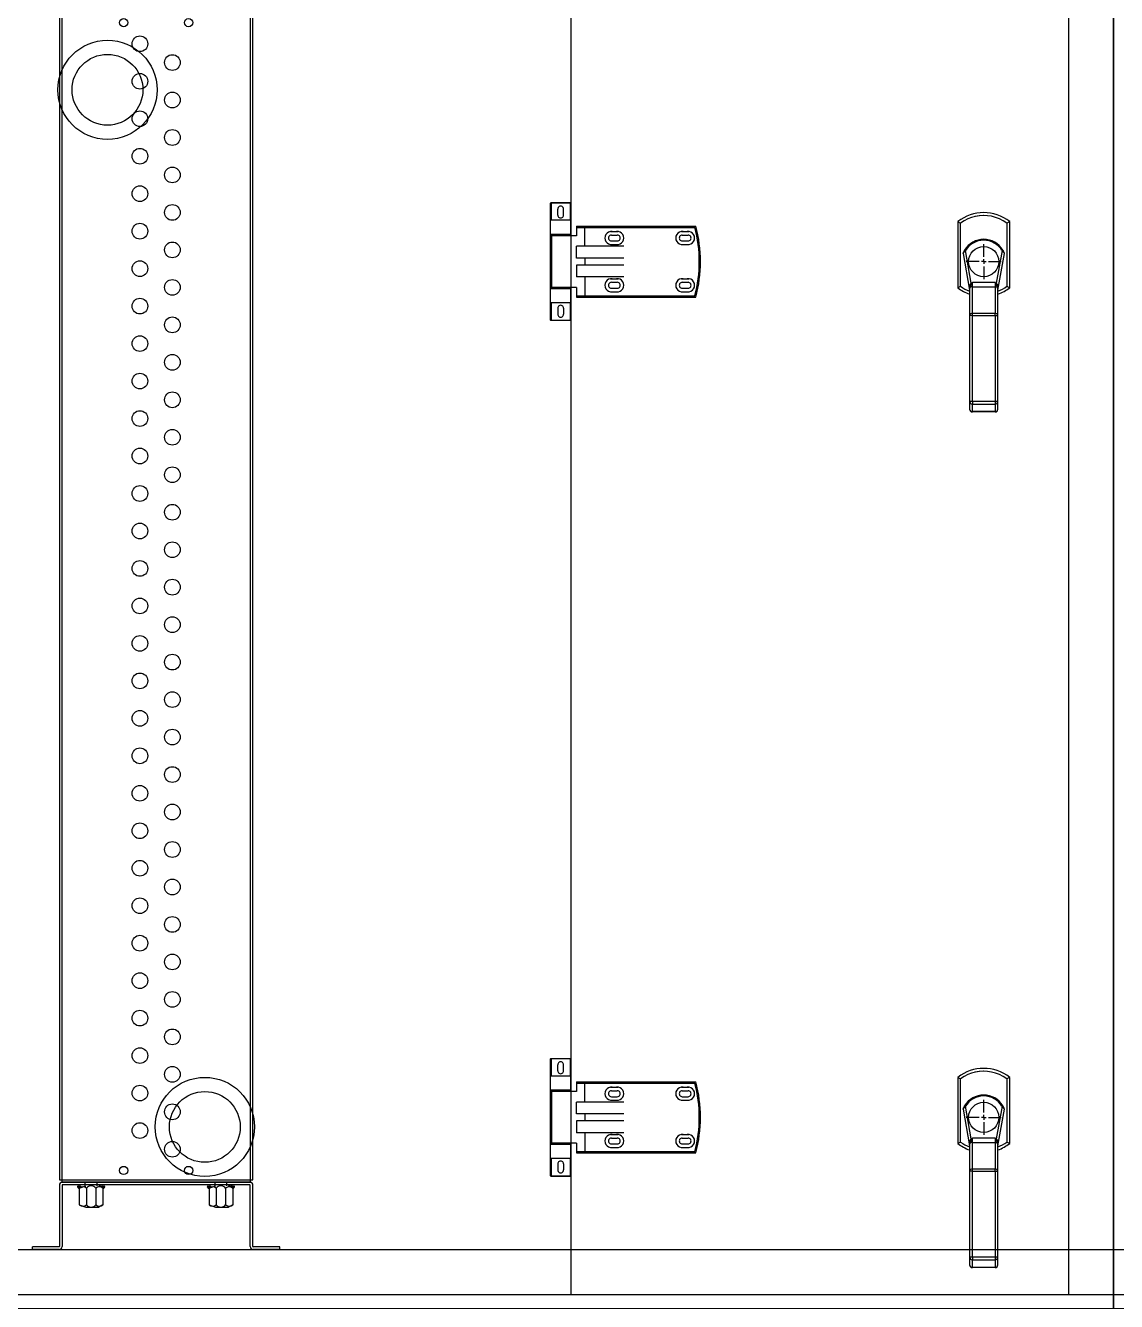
# Model space of a CAD drawing. Header units: millimetres. Extents: x -7350 to 21750, y -6100 to 14306.
# Drawn here: x 3265 to 4190, y 6 to 1087 of the extents above; entities that cross this region are included whole.
import ezdxf

# ---------------------------------------------------------------- set-up
doc = ezdxf.new("R2010")
doc.units = ezdxf.units.MM
for name, color, linetype in [('Dim', 1, 'Continuous'), ('McDoor', 7, 'Continuous'), ('McFrame', 7, 'Continuous'), ('McPipe', 7, 'Continuous'), ('Support', 7, 'Continuous')]:
    doc.layers.add(name, color=color, linetype=linetype)

# ---------------------------------------------------------------- blocks, each defined once
blk = doc.blocks.new('HeatcoilSupport_164')
at = {"color": 7, "linetype": 'Continuous'}
for p, q in [((22.7, 54.5, 0), (22.7, 2.5, 0)), ((25, 54.5, 0), (25, 2.5, 0)), ((184.2, 57, 0), (25.2, 57, 0)), ((184.2, 54.7, 0), (25.2, 54.7, 0)), ((184.4, 2.5, 0), (184.4, 54.5, 0)), ((186.7, 2.5, 0), (186.7, 54.5, 0)), ((0, 0, 0), (0, 2.3, 0)), ((22.5, 2.3, 0), (0, 2.3, 0)), ((22.5, 0, 0), (0, 0, 0)), ((209.4, 2.3, 0), (186.9, 2.3, 0)), ((209.4, 0, 0), (186.9, 0, 0)), ((209.4, 0, 0), (209.4, 2.3, 0))]:
    blk.add_line(p, q, dxfattribs=at)
for p, q in [((44.6, 54, 0), (44.6, 57, 0)), ((44.6, 54, 0), (44.6, 57, 0)), ((54.6, 54, 0), (54.6, 57, 0)), ((54.6, 54, 0), (54.6, 57, 0)), ((154.6, 54, 0), (154.6, 57, 0)), ((154.6, 54, 0), (154.6, 57, 0)), ((164.6, 54, 0), (164.6, 57, 0)), ((164.6, 54, 0), (164.6, 57, 0)), ((39.6, 52, 0), (45, 54, 0)), ((39.6, 52, 0), (45, 54, 0)), ((39.6, 52, 0), (39.6, 38, 0)), ((39.6, 52, 0), (39.6, 38, 0)), ((45.6, 52, 0), (45.6, 38, 0)), ((45.6, 52, 0), (45.6, 38, 0)), ((53.6, 52, 0), (53.6, 38, 0)), ((53.6, 52, 0), (53.6, 38, 0)), ((59.6, 52, 0), (56.1, 54, 0)), ((59.6, 52, 0), (56.1, 54, 0)), ((59.6, 52, 0), (59.6, 38, 0)), ((59.6, 52, 0), (59.6, 38, 0)), ((149.6, 52, 0), (155, 54, 0)), ((149.6, 52, 0), (155, 54, 0)), ((149.6, 52, 0), (149.6, 38, 0)), ((149.6, 52, 0), (149.6, 38, 0)), ((155.6, 52, 0), (155.6, 38, 0)), ((155.6, 52, 0), (155.6, 38, 0)), ((163.6, 52, 0), (163.6, 38, 0)), ((163.6, 52, 0), (163.6, 38, 0)), ((169.6, 52, 0), (166.1, 54, 0)), ((169.6, 52, 0), (166.1, 54, 0)), ((169.6, 52, 0), (169.6, 38, 0)), ((169.6, 52, 0), (169.6, 38, 0)), ((39.6, 38, 0), (45, 36, 0)), ((39.6, 38, 0), (45, 36, 0)), ((45, 36, 0), (56.1, 36, 0)), ((45, 36, 0), (56.1, 36, 0)), ((59.6, 38, 0), (56.1, 36, 0)), ((59.6, 38, 0), (56.1, 36, 0)), ((149.6, 38, 0), (155, 36, 0)), ((149.6, 38, 0), (155, 36, 0)), ((155, 36, 0), (166.1, 36, 0)), ((155, 36, 0), (166.1, 36, 0)), ((169.6, 38, 0), (166.1, 36, 0)), ((169.6, 38, 0), (166.1, 36, 0))]:
    blk.add_line(p, q)
for centre, radius, start, end in [((25.2, 54.5, 0), 2.5, 90, 180), ((25.2, 54.5, 0), 0.2, 90, 180), ((184.2, 54.5, 0), 2.5, 0, 90), ((184.2, 54.5, 0), 0.2, 0, 90), ((22.5, 2.5, 0), 2.5, 270, 0), ((22.5, 2.5, 0), 0.2, 270, 0), ((186.9, 2.5, 0), 2.5, 180, 270), ((186.9, 2.5, 0), 0.2, 180, 270)]:
    blk.add_arc(centre, radius, start, end, dxfattribs=at)
for centre, radius, start, end in [((42.6, 48.4, 0), 4.71, 50.4052, 129.5948), ((42.6, 48.4, 0), 4.71, 50.4052, 129.5948), ((49.6, 49, 0), 5, 36.8699, 143.1301), ((49.6, 49, 0), 5, 36.8699, 143.1301), ((56.6, 48.4, 0), 4.71, 50.4052, 129.5948), ((56.6, 48.4, 0), 4.71, 50.4052, 129.5948), ((152.6, 48.4, 0), 4.71, 50.4052, 129.5948), ((152.6, 48.4, 0), 4.71, 50.4052, 129.5948), ((159.6, 49, 0), 5, 36.8699, 143.1301), ((159.6, 49, 0), 5, 36.8699, 143.1301), ((166.6, 48.4, 0), 4.71, 50.4052, 129.5948), ((166.6, 48.4, 0), 4.71, 50.4052, 129.5948), ((42.6, 41.6, 0), 4.71, 230.4052, 309.5948), ((42.6, 41.6, 0), 4.71, 230.4052, 309.5948), ((49.6, 41, 0), 5, 216.8699, 323.1301), ((49.6, 41, 0), 5, 216.8699, 323.1301), ((56.6, 41.6, 0), 4.71, 230.4052, 309.5948), ((56.6, 41.6, 0), 4.71, 230.4052, 309.5948), ((152.6, 41.6, 0), 4.71, 230.4052, 309.5948), ((152.6, 41.6, 0), 4.71, 230.4052, 309.5948), ((159.6, 41, 0), 5, 216.8699, 323.1301), ((159.6, 41, 0), 5, 216.8699, 323.1301), ((166.6, 41.6, 0), 4.71, 230.4052, 309.5948), ((166.6, 41.6, 0), 4.71, 230.4052, 309.5948)]:
    blk.add_arc(centre, radius, start, end)
at = {"layer": 'Dim'}
for p, q in [((39.7, 52, 0), (38.1, 53.6, 0)), ((39.7, 52, 0), (38.1, 53.6, 0)), ((39.2, 52, 0), (38.1, 53, 0)), ((39.2, 52, 0), (38.1, 53, 0)), ((40, 52.2, 0), (38.2, 54, 0)), ((40, 52.2, 0), (38.2, 54, 0)), ((40.3, 52.4, 0), (38.8, 54, 0)), ((40.3, 52.4, 0), (38.8, 54, 0)), ((40.7, 52.6, 0), (39.3, 54, 0)), ((40.7, 52.6, 0), (39.3, 54, 0)), ((41, 52.8, 0), (39.8, 54, 0)), ((41, 52.8, 0), (39.8, 54, 0)), ((41.3, 53, 0), (40.4, 54, 0)), ((41.3, 53, 0), (40.4, 54, 0)), ((58.2, 52.8, 0), (57, 54, 0)), ((58.2, 52.8, 0), (57, 54, 0)), ((59.5, 52.1, 0), (57.5, 54, 0)), ((59.5, 52.1, 0), (57.5, 54, 0)), ((60.1, 52, 0), (58.1, 54, 0)), ((60.1, 52, 0), (58.1, 54, 0)), ((60.4, 52.2, 0), (58.6, 54, 0)), ((60.4, 52.2, 0), (58.6, 54, 0)), ((60.7, 52.4, 0), (59.1, 54, 0)), ((60.7, 52.4, 0), (59.1, 54, 0)), ((59.6, 51.9, 0), (59.6, 51.9, 0)), ((59.6, 51.9, 0), (59.6, 51.9, 0)), ((60.9, 52.8, 0), (59.7, 54, 0)), ((60.9, 52.8, 0), (59.7, 54, 0)), ((149.7, 52, 0), (148.1, 53.6, 0)), ((149.7, 52, 0), (148.1, 53.6, 0)), ((149.2, 52, 0), (148.1, 53, 0)), ((149.2, 52, 0), (148.1, 53, 0)), ((150, 52.2, 0), (148.2, 54, 0)), ((150, 52.2, 0), (148.2, 54, 0)), ((150.3, 52.4, 0), (148.8, 54, 0)), ((150.3, 52.4, 0), (148.8, 54, 0)), ((150.7, 52.6, 0), (149.3, 54, 0)), ((150.7, 52.6, 0), (149.3, 54, 0)), ((151, 52.8, 0), (149.8, 54, 0)), ((151, 52.8, 0), (149.8, 54, 0)), ((151.3, 53, 0), (150.4, 54, 0)), ((151.3, 53, 0), (150.4, 54, 0)), ((168.2, 52.8, 0), (167, 54, 0)), ((168.2, 52.8, 0), (167, 54, 0)), ((169.5, 52.1, 0), (167.5, 54, 0)), ((169.5, 52.1, 0), (167.5, 54, 0)), ((170.1, 52, 0), (168.1, 54, 0)), ((170.1, 52, 0), (168.1, 54, 0)), ((170.4, 52.2, 0), (168.6, 54, 0)), ((170.4, 52.2, 0), (168.6, 54, 0)), ((170.7, 52.4, 0), (169.1, 54, 0)), ((170.7, 52.4, 0), (169.1, 54, 0)), ((169.6, 51.9, 0), (169.6, 51.9, 0)), ((169.6, 51.9, 0), (169.6, 51.9, 0)), ((170.9, 52.8, 0), (169.7, 54, 0)), ((170.9, 52.8, 0), (169.7, 54, 0))]:
    blk.add_line(p, q, dxfattribs=at)
for centre, start, end in [((39.7, 53.5, 0), 162.512, 266.171), ((39.7, 53.5, 0), 162.512, 266.171), ((59.5, 53.5, 0), 273.829, 17.488), ((59.5, 53.5, 0), 273.829, 17.488), ((149.7, 53.5, 0), 162.512, 266.171), ((149.7, 53.5, 0), 162.512, 266.171), ((169.5, 53.5, 0), 273.829, 17.488), ((169.5, 53.5, 0), 273.829, 17.488)]:
    blk.add_arc(centre, 1.62, start, end, dxfattribs=at)
blk = doc.blocks.new('M01014289613')
for p, q in [((0, 990.5, 0), (0, 2, 0)), ((164, 990.5, 0), (0, 990.5, 0)), ((2, 992.5, 0), (2, 0, 0)), ((162, 992.5, 0), (2, 992.5, 0)), ((162, 0, 0), (162, 992.5, 0)), ((164, 2, 0), (164, 990.5, 0)), ((0, 2, 0), (164, 2, 0)), ((2, 0, 0), (162, 0, 0))]:
    blk.add_line(p, q)
for centre, radius in [((54.5, 982.5, 0), 3.5), ((109.5, 982.5, 0), 3.5), ((68.25, 964.5625, 0), 6.66), ((95.75, 948.6875, 0), 6.66), ((68.25, 932.8125, 0), 6.66), ((95.75, 916.9375, 0), 6.66), ((68.25, 901.0625, 0), 6.66), ((95.75, 885.1875, 0), 6.66), ((68.25, 869.3125, 0), 6.66), ((95.75, 853.4375, 0), 6.66), ((68.25, 837.5625, 0), 6.66), ((95.75, 821.6875, 0), 6.66), ((68.25, 805.8125, 0), 6.66), ((95.75, 789.9375, 0), 6.66), ((68.25, 774.0625, 0), 6.66), ((95.75, 758.1875, 0), 6.66), ((68.25, 742.3125, 0), 6.66), ((95.75, 726.4375, 0), 6.66), ((68.25, 710.5625, 0), 6.66), ((95.75, 694.6875, 0), 6.66), ((68.25, 678.8125, 0), 6.66), ((95.75, 662.9375, 0), 6.66), ((68.25, 647.0625, 0), 6.66), ((95.75, 631.1875, 0), 6.66), ((68.25, 615.3125, 0), 6.66), ((95.75, 599.4375, 0), 6.66), ((68.25, 583.5625, 0), 6.66), ((95.75, 567.6875, 0), 6.66), ((68.25, 551.8125, 0), 6.66), ((95.75, 535.9375, 0), 6.66), ((68.25, 520.0625, 0), 6.66), ((95.75, 504.1875, 0), 6.66), ((68.25, 488.3125, 0), 6.66), ((95.75, 472.4375, 0), 6.66), ((68.25, 456.5625, 0), 6.66), ((95.75, 440.6875, 0), 6.66), ((68.25, 424.8125, 0), 6.66), ((95.75, 408.9375, 0), 6.66), ((68.25, 393.0625, 0), 6.66), ((95.75, 377.1875, 0), 6.66), ((68.25, 361.3125, 0), 6.66), ((95.75, 345.4375, 0), 6.66), ((68.25, 329.5625, 0), 6.66), ((95.75, 313.6875, 0), 6.66), ((68.25, 297.8125, 0), 6.66), ((95.75, 281.9375, 0), 6.66), ((68.25, 266.0625, 0), 6.66), ((95.75, 250.1875, 0), 6.66), ((68.25, 234.3125, 0), 6.66), ((95.75, 218.4375, 0), 6.66), ((68.25, 202.5625, 0), 6.66), ((95.75, 186.6875, 0), 6.66), ((68.25, 170.8125, 0), 6.66), ((95.75, 154.9375, 0), 6.66), ((68.25, 139.0625, 0), 6.66), ((95.75, 123.1875, 0), 6.66), ((68.25, 107.3125, 0), 6.66), ((95.75, 91.4375, 0), 6.66), ((68.25, 75.5625, 0), 6.66), ((95.75, 59.6875, 0), 6.66), ((68.25, 43.8125, 0), 6.66), ((95.75, 27.9375, 0), 6.66), ((54.5, 10, 0), 3.5), ((109.5, 10, 0), 3.5)]:
    blk.add_circle(centre, radius)
blk = doc.blocks.new('MXE-B End G-Door_3_1750')
at = {"color": 7, "linetype": 'Continuous'}
for p, q in [((0, 1750), (0, 0)), ((460, 0), (460, 1750)), ((0, 0), (460, 0))]:
    blk.add_line(p, q, dxfattribs=at)
at = {"color": 7, "linetype": 'Continuous', "lineweight": 25, "extrusion": (-1.22461e-16, 0, -1)}
for p, q in [((-17, 825.5), (-17, 924.5)), ((-16.5, 924.5), (-17, 924.5)), ((-16.5, 925), (-0.5, 925)), ((-16.5, 924.5), (-16.5, 925)), ((-0.5, 924.5), (-16.5, 924.5)), ((-16.5, 924.5), (-16.5, 910)), ((-16.5, 898), (-16.5, 852)), ((-16.5, 840), (-16.5, 825.5)), ((-17, 825.5), (-16.5, 825.5)), ((-16.5, 825.5), (-0.5, 825.5)), ((-16.5, 825), (-16.5, 825.5)), ((-0.5, 825), (-16.5, 825)), ((-17, 100.5), (-17, 199.5)), ((-16.5, 199.5), (-17, 199.5)), ((-16.5, 200), (-0.5, 200)), ((-16.5, 199.5), (-16.5, 200)), ((-0.5, 199.5), (-16.5, 199.5)), ((-16.5, 199.5), (-16.5, 185)), ((-16.5, 173), (-16.5, 127)), ((-16.5, 115), (-16.5, 100.5)), ((-17, 100.5), (-16.5, 100.5)), ((-16.5, 100.5), (-0.5, 100.5)), ((-16.5, 100), (-16.5, 100.5)), ((-0.5, 100), (-16.5, 100))]:
    blk.add_line(p, q, dxfattribs=at)
for p, q in [((-11, 914.5), (-11, 919.5)), ((-6, 914.5), (-6, 919.5)), ((0, 910), (-17, 910)), ((328, 908.9), (328, 852.9)), ((372, 852.9), (372, 908.9)), ((0, 898), (-17, 898)), ((5, 905), (5, 897)), ((5, 905), (106, 905)), ((5, 904), (105.3, 904)), ((12, 888), (12, 905)), ((33.8, 900.5), (40.2, 900.5)), ((34.5, 897.5), (39.5, 897.5)), ((93.8, 900.5), (100.2, 900.5)), ((94.5, 897.5), (99.5, 897.5)), ((330.4, 854.1), (330.4, 907.7)), ((369.6, 907.7), (369.6, 854.1)), ((-16, 853), (-16, 897)), ((5, 897), (-16, 897)), ((5, 878), (5, 888)), ((45, 888), (5, 888)), ((33.8, 889.5), (40.2, 889.5)), ((34.5, 892.5), (39.5, 892.5)), ((93.8, 889.5), (100.2, 889.5)), ((94.5, 892.5), (99.5, 892.5)), ((45, 878), (5, 878)), ((12, 878), (12, 872)), ((332.5, 881.9), (338, 850.8)), ((339.4, 856.7), (334.5, 884.4)), ((365.5, 884.4), (360.6, 856.7)), ((362, 850.8), (367.5, 881.9)), ((5, 872), (5, 862)), ((45, 872), (5, 872)), ((45, 862), (5, 862)), ((12, 862), (12, 845)), ((33.8, 860.5), (40.2, 860.5)), ((34.5, 857.5), (39.5, 857.5)), ((93.8, 860.5), (100.2, 860.5)), ((94.5, 857.5), (99.5, 857.5)), ((359.6, 857.4), (340.4, 857.4)), ((340.4, 853.7), (340.4, 857.4)), ((359.6, 857.4), (359.6, 853.7)), ((0, 852), (-17, 852)), ((5, 853), (-16, 853)), ((5, 853), (5, 845)), ((5, 846), (105.3, 846)), ((5, 845), (106, 845)), ((33.8, 849.5), (40.2, 849.5)), ((34.5, 852.5), (39.5, 852.5)), ((93.8, 849.5), (100.2, 849.5)), ((94.5, 852.5), (99.5, 852.5)), ((338, 852.6), (338, 851.9)), ((338, 851.9), (338, 829.3)), ((340.4, 853.7), (359.6, 853.7)), ((340.4, 831.2), (340.4, 853.7)), ((359.6, 853.7), (359.6, 831.2)), ((362, 850.8), (362.2, 853)), ((362, 851.9), (362, 852.6)), ((362, 829.3), (362, 851.9)), ((0, 840), (-17, 840)), ((-11, 835.5), (-11, 830.5)), ((-6, 835.5), (-6, 830.5)), ((338, 829.3), (338, 756.5)), ((340.4, 829.3), (338, 829.3)), ((359.6, 831.2), (340.4, 831.2)), ((340.4, 829.3), (340.4, 831.2)), ((340.4, 756.5), (340.4, 829.3)), ((340.4, 829.3), (359.6, 829.3)), ((359.6, 829.3), (359.6, 831.2)), ((359.6, 829.3), (359.6, 756.5)), ((359.6, 829.3), (362, 829.3)), ((362, 756.5), (362, 829.3)), ((340.4, 756.5), (338, 756.5)), ((338, 756.5), (338, 750.1)), ((359.6, 756.5), (340.4, 756.5)), ((340.4, 756.5), (340.4, 754.3)), ((340.4, 754.3), (359.6, 754.3)), ((340.4, 747.9), (340.4, 754.3)), ((359.6, 747.9), (340.4, 747.9)), ((340.4, 747.9), (340.4, 747.7)), ((359.6, 747.7), (340.4, 747.7)), ((362, 756.5), (359.6, 756.5)), ((359.6, 756.5), (359.6, 754.3)), ((359.6, 754.3), (359.6, 747.9)), ((359.6, 747.9), (359.6, 747.7)), ((362, 750.1), (362, 756.5)), ((0, 185), (-17, 185)), ((-11, 189.5), (-11, 194.5)), ((-6, 189.5), (-6, 194.5)), ((328, 183.9), (328, 127.9)), ((372, 127.9), (372, 183.9)), ((0, 173), (-17, 173)), ((5, 180), (5, 172)), ((5, 180), (106, 180)), ((5, 179), (105.3, 179)), ((12, 163), (12, 180)), ((33.8, 175.5), (40.2, 175.5)), ((93.8, 175.5), (100.2, 175.5)), ((330.4, 129.1), (330.4, 182.7)), ((369.6, 182.7), (369.6, 129.1)), ((-16, 128), (-16, 172)), ((5, 172), (-16, 172)), ((5, 153), (5, 163)), ((45, 163), (5, 163)), ((33.8, 164.5), (40.2, 164.5)), ((34.5, 172.5), (39.5, 172.5)), ((34.5, 167.5), (39.5, 167.5)), ((93.8, 164.5), (100.2, 164.5)), ((94.5, 172.5), (99.5, 172.5)), ((94.5, 167.5), (99.5, 167.5)), ((45, 153), (5, 153)), ((12, 153), (12, 147)), ((332.5, 156.9), (338, 125.8)), ((339.4, 131.7), (334.5, 159.4)), ((365.5, 159.4), (360.6, 131.7)), ((362, 125.8), (367.5, 156.9)), ((5, 147), (5, 137)), ((45, 147), (5, 147)), ((45, 137), (5, 137)), ((12, 137), (12, 120)), ((33.8, 135.5), (40.2, 135.5)), ((34.5, 132.5), (39.5, 132.5)), ((93.8, 135.5), (100.2, 135.5)), ((94.5, 132.5), (99.5, 132.5)), ((359.6, 132.4), (340.4, 132.4)), ((340.4, 128.7), (340.4, 132.4)), ((359.6, 132.4), (359.6, 128.7)), ((0, 127), (-17, 127)), ((5, 128), (-16, 128)), ((5, 128), (5, 120)), ((5, 121), (105.3, 121)), ((5, 120), (106, 120)), ((33.8, 124.5), (40.2, 124.5)), ((34.5, 127.5), (39.5, 127.5)), ((93.8, 124.5), (100.2, 124.5)), ((94.5, 127.5), (99.5, 127.5)), ((338, 127.6), (338, 126.9)), ((338, 126.9), (338, 104.3)), ((340.4, 128.7), (359.6, 128.7)), ((340.4, 106.2), (340.4, 128.7)), ((359.6, 128.7), (359.6, 106.2)), ((362, 125.8), (362.2, 128)), ((362, 126.9), (362, 127.6)), ((362, 104.3), (362, 126.9)), ((0, 115), (-17, 115)), ((-11, 110.5), (-11, 105.5)), ((-6, 110.5), (-6, 105.5)), ((338, 104.3), (338, 31.5)), ((340.4, 104.3), (338, 104.3)), ((359.6, 106.2), (340.4, 106.2)), ((340.4, 104.3), (340.4, 106.2)), ((340.4, 104.3), (359.6, 104.3)), ((340.4, 31.5), (340.4, 104.3)), ((359.6, 104.3), (359.6, 106.2)), ((359.6, 104.3), (359.6, 31.5)), ((359.6, 104.3), (362, 104.3)), ((362, 31.5), (362, 104.3)), ((340.4, 31.5), (338, 31.5)), ((338, 31.5), (338, 25.1)), ((359.6, 31.5), (340.4, 31.5)), ((340.4, 31.5), (340.4, 29.3)), ((340.4, 29.3), (359.6, 29.3)), ((340.4, 22.9), (340.4, 29.3)), ((359.6, 22.9), (340.4, 22.9)), ((340.4, 22.9), (340.4, 22.7)), ((359.6, 22.7), (340.4, 22.7)), ((362, 31.5), (359.6, 31.5)), ((359.6, 31.5), (359.6, 29.3)), ((359.6, 29.3), (359.6, 22.9)), ((359.6, 22.9), (359.6, 22.7)), ((362, 25.1), (362, 31.5))]:
    blk.add_line(p, q)
at = {"color": 7, "linetype": 'Continuous', "lineweight": 25, "extrusion": (1.22461e-16, 0, -1)}
for p, q in [((-0.5, 924.5), (-0.5, 925)), ((-0.5, 924.5), (0, 924.5)), ((-0.5, 924.5), (-0.5, 910)), ((0, 897), (0, 924.5)), ((-0.5, 898), (-0.5, 897)), ((-0.5, 853), (-0.5, 852)), ((0, 825.5), (0, 853)), ((-0.5, 840), (-0.5, 825.5)), ((-0.5, 825), (-0.5, 825.5)), ((0, 825.5), (-0.5, 825.5)), ((-0.5, 199.5), (-0.5, 200)), ((-0.5, 199.5), (0, 199.5)), ((-0.5, 199.5), (-0.5, 185)), ((0, 172), (0, 199.5)), ((-0.5, 173), (-0.5, 172)), ((-0.5, 128), (-0.5, 127)), ((0, 100.5), (0, 128)), ((-0.5, 115), (-0.5, 100.5)), ((-0.5, 100), (-0.5, 100.5)), ((0, 100.5), (-0.5, 100.5))]:
    blk.add_line(p, q, dxfattribs=at)
for points in [[(333.8, 884.8), (333.8, 884.8), (333.8, 884.8), (333.9, 884.7), (334, 884.7), (334.1, 884.6), (334.2, 884.6), (334.3, 884.5), (334.5, 884.4)], [(366.2, 884.8), (366.2, 884.8), (366.2, 884.8), (366.1, 884.7), (366, 884.7), (365.9, 884.6), (365.8, 884.6), (365.7, 884.5), (365.5, 884.4)], [(339.4, 856.7), (339.4, 856.6), (339.5, 856.5), (339.6, 856.4), (339.6, 856.3), (339.7, 856.2), (339.8, 856.1), (339.8, 856.1), (339.9, 856)], [(360.1, 856), (360.2, 856.1), (360.2, 856.1), (360.3, 856.2), (360.4, 856.3), (360.4, 856.4), (360.5, 856.5), (360.6, 856.6), (360.6, 856.7)], [(337.8, 853), (337.9, 852), (337.9, 851.4), (338, 850.9), (338, 850.8)], [(333.8, 159.8), (333.8, 159.8), (333.8, 159.8), (333.9, 159.7), (334, 159.7), (334.1, 159.6), (334.2, 159.6), (334.3, 159.5), (334.5, 159.4)], [(366.2, 159.8), (366.2, 159.8), (366.2, 159.8), (366.1, 159.7), (366, 159.7), (365.9, 159.6), (365.8, 159.6), (365.7, 159.5), (365.5, 159.4)], [(339.4, 131.7), (339.4, 131.6), (339.5, 131.5), (339.6, 131.4), (339.6, 131.3), (339.7, 131.2), (339.8, 131.1), (339.8, 131.1), (339.9, 131)], [(360.1, 131), (360.2, 131.1), (360.2, 131.1), (360.3, 131.2), (360.4, 131.3), (360.4, 131.4), (360.5, 131.5), (360.6, 131.6), (360.6, 131.7)], [(337.8, 128), (337.9, 127), (337.9, 126.4), (338, 125.9), (338, 125.8)]]:
    blk.add_lwpolyline(points)
for centre in [(350, 875), (350, 150)]:
    blk.add_circle(centre, 12.8)
at = {"color": 7, "linetype": 'Continuous', "lineweight": 25, "extrusion": (-1.22461e-16, 0, -1)}
for centre, start, end in [((16.5, 924.5), 0, 90), ((16.5, 825.5), 270, 0), ((16.5, 199.5), 0, 90), ((16.5, 100.5), 270, 0)]:
    blk.add_arc(centre, 0.5, start, end, dxfattribs=at)
for centre, radius, start, end in [((-8.5, 919.5), 2.5, 359.9853, 179.9927), ((-8.5, 914.5), 2.5, 179.9853, 0), ((350, 880.9), 35.6, 51.8428, 128.1572), ((350, 880.9), 33.2, 78.3893, 126.1713), ((350, 880.9), 33.2, 53.8287, 102.95), ((-17.8, 896.7), 1.78, 8.2743, 44.8557), ((0.8, 896.7), 1.78, 135.1443, 171.7257), ((34.5, 895), 5.54, 82.9573, 277.0427), ((34.5, 895), 2.5, 89.9853, 270), ((39.5, 895), 5.54, 262.9573, 97.0427), ((39.5, 895), 2.5, 269.9853, 89.9927), ((94.5, 895), 5.54, 82.9573, 277.0427), ((94.5, 895), 2.5, 89.9853, 270), ((99.5, 895), 5.54, 262.9573, 97.0427), ((99.5, 895), 2.5, 269.9853, 89.9927), ((-5.5, 875), 114.5, 345.3286, 14.6714), ((-4.5, 875), 114.5, 344.8107, 15.1893), ((350, 875), 18.9, 31.1991, 148.8009), ((350, 875), 18.1, 31.1991, 148.8009), ((333.3, 882), 0.8, 157.2035, 190), ((366.7, 882), 0.8, 350, 22.7965), ((34.5, 855), 5.54, 82.9573, 277.0427), ((34.5, 855), 2.5, 90, 270.0147), ((39.5, 855), 5.54, 262.9573, 97.0427), ((39.5, 855), 2.5, 270.0073, 90.0147), ((94.5, 855), 5.54, 82.9573, 277.0427), ((94.5, 855), 2.5, 90, 270.0147), ((99.5, 855), 5.54, 262.9573, 97.0427), ((99.5, 855), 2.5, 270.0073, 90.0147), ((350, 880.9), 33.2, 233.8287, 248.817), ((350, 880.9), 33.2, 291.183, 306.1713), ((-17.8, 853.3), 1.78, 315.1443, 351.7257), ((0.8, 853.3), 1.78, 188.2743, 224.8557), ((350, 880.9), 35.6, 231.8428, 250.3062), ((337.5, 852.5), 0.518, 4.6656, 55.412), ((340.2, 851.6), 2.18, 83.4591, 171.4483), ((335.6, 850.4), 2.4, 0, 10), ((359.8, 851.6), 2.18, 8.5517, 96.5409), ((362.5, 852.5), 0.518, 124.5882, 175.3345), ((350, 880.9), 35.6, 289.6938, 308.1572), ((364.4, 850.4), 2.4, 170, 180), ((-8.5, 835.5), 2.5, 360, 180.0147), ((-8.5, 830.5), 2.5, 180.0073, 0.0147), ((340.2, 829), 2.18, 83.4591, 171.4483), ((359.8, 829), 2.18, 8.5518, 96.5408), ((340.3, 756.6), 2.31, 182.5367, 272.3301), ((340.4, 750.1), 2.4, 180, 270), ((340.3, 750.2), 2.31, 182.5367, 272.3301), ((359.7, 756.6), 2.31, 267.67, 357.4633), ((359.6, 750.1), 2.4, 270, 0), ((359.7, 750.2), 2.31, 267.67, 357.4633), ((-8.5, 194.5), 2.5, 359.9853, 179.9927), ((-8.5, 189.5), 2.5, 179.9853, 0), ((350, 155.9), 35.6, 51.8428, 128.1572), ((350, 155.9), 33.2, 78.3893, 126.1713), ((350, 155.9), 33.2, 53.8287, 102.95), ((-17.8, 171.7), 1.78, 8.2743, 44.8557), ((0.8, 171.7), 1.78, 135.1443, 171.7257), ((34.5, 170), 5.54, 82.9573, 277.0427), ((39.5, 170), 5.54, 262.9573, 97.0427), ((94.5, 170), 5.54, 82.9573, 277.0427), ((99.5, 170), 5.54, 262.9573, 97.0427), ((-5.5, 150), 114.5, 345.3286, 14.6714), ((-4.5, 150), 114.5, 344.8107, 15.1893), ((34.5, 170), 2.5, 89.9853, 270), ((39.5, 170), 2.5, 269.9853, 89.9927), ((94.5, 170), 2.5, 89.9853, 270), ((99.5, 170), 2.5, 269.9853, 89.9927), ((350, 150), 18.9, 31.1991, 148.8009), ((350, 150), 18.1, 31.1991, 148.8009), ((333.3, 157), 0.8, 157.2035, 190), ((366.7, 157), 0.8, 350, 22.7965), ((34.5, 130), 5.54, 82.9573, 277.0427), ((34.5, 130), 2.5, 90, 270.0147), ((39.5, 130), 5.54, 262.9573, 97.0427), ((39.5, 130), 2.5, 270.0073, 90.0147), ((94.5, 130), 5.54, 82.9573, 277.0427), ((94.5, 130), 2.5, 90, 270.0147), ((99.5, 130), 5.54, 262.9573, 97.0427), ((99.5, 130), 2.5, 270.0073, 90.0147), ((-17.8, 128.3), 1.78, 315.1443, 351.7257), ((0.8, 128.3), 1.78, 188.2743, 224.8557), ((350, 155.9), 35.6, 231.8428, 250.3062), ((350, 155.9), 33.2, 233.8287, 248.817), ((337.5, 127.5), 0.518, 4.6656, 55.412), ((340.2, 126.6), 2.18, 83.4591, 171.4483), ((335.6, 125.4), 2.4, 0, 10), ((359.8, 126.6), 2.18, 8.5517, 96.5409), ((350, 155.9), 33.2, 291.183, 306.1713), ((362.5, 127.5), 0.518, 124.5882, 175.3345), ((350, 155.9), 35.6, 289.6938, 308.1572), ((364.4, 125.4), 2.4, 170, 180), ((-8.5, 110.5), 2.5, 360, 180.0147), ((-8.5, 105.5), 2.5, 180.0073, 0.0147), ((340.2, 104), 2.18, 83.4591, 171.4483), ((359.8, 104), 2.18, 8.5518, 96.5408), ((340.3, 31.6), 2.31, 182.5367, 272.3301), ((340.4, 25.1), 2.4, 180, 270), ((340.3, 25.2), 2.31, 182.5367, 272.3301), ((359.7, 31.6), 2.31, 267.67, 357.4633), ((359.6, 25.1), 2.4, 270, 0), ((359.7, 25.2), 2.31, 267.67, 357.4633)]:
    blk.add_arc(centre, radius, start, end)
at = {"color": 7, "linetype": 'Continuous', "lineweight": 25, "extrusion": (1.22461e-16, 0, -1)}
for centre, start, end in [((0.5, 924.5), 90, 180), ((0.5, 825.5), 180, 270), ((0.5, 199.5), 90, 180), ((0.5, 100.5), 180, 270)]:
    blk.add_arc(centre, 0.5, start, end, dxfattribs=at)
for points in [[(328, 908.9), (328.8, 908.5), (329.6, 908.1), (330.4, 907.7)], [(372, 908.9), (371.2, 908.5), (370.4, 908.1), (369.6, 907.7)], [(330.4, 854.1), (329.6, 853.7), (328.8, 853.3), (328, 852.9)], [(339.9, 856), (340.1, 856.4), (340.2, 856.9), (340.4, 857.4)], [(360.1, 856), (359.9, 856.4), (359.8, 856.9), (359.6, 857.4)], [(372, 852.9), (371.2, 853.3), (370.4, 853.7), (369.6, 854.1)], [(328, 183.9), (328.8, 183.5), (329.6, 183.1), (330.4, 182.7)], [(372, 183.9), (371.2, 183.5), (370.4, 183.1), (369.6, 182.7)], [(339.9, 131), (340.1, 131.4), (340.2, 131.9), (340.4, 132.4)], [(360.1, 131), (359.9, 131.4), (359.8, 131.9), (359.6, 132.4)], [(330.4, 129.1), (329.6, 128.7), (328.8, 128.3), (328, 127.9)], [(372, 127.9), (371.2, 128.3), (370.4, 128.7), (369.6, 129.1)]]:
    blk.add_open_spline(points, degree=3)
for points, knots in [([(333.8, 884.8), (333.6, 884.6), (333.5, 884.3), (333.2, 883.8), (333.1, 883.6), (332.9, 883.1), (332.8, 882.9), (332.6, 882.6), (332.6, 882.5), (332.6, 882.4), (332.6, 882.4), (332.5, 882.3), (332.5, 882.3), (332.5, 882.3)], [0, 0, 0, 0, 0.25, 0.25, 0.5, 0.5, 0.75, 0.75, 0.875, 0.875, 0.9375, 0.9375, 1, 1, 1, 1]), ([(332.5, 881.9), (332.5, 881.9), (332.5, 881.9), (332.6, 882), (332.6, 882.1), (332.7, 882.3), (332.8, 882.4), (333, 882.6), (333, 882.7), (333.2, 882.9), (333.3, 883.1), (333.5, 883.3), (333.7, 883.5), (334, 883.9), (334.2, 884.1), (334.5, 884.4)], [0, 0, 0, 0, 0.125, 0.125, 0.25, 0.25, 0.375, 0.375, 0.5, 0.5, 0.625, 0.625, 0.75, 0.75, 1, 1, 1, 1]), ([(365.5, 884.4), (365.8, 884.1), (366, 883.9), (366.4, 883.5), (366.5, 883.3), (366.7, 883.1), (366.8, 882.9), (367, 882.7), (367, 882.6), (367.2, 882.4), (367.3, 882.3), (367.4, 882.1), (367.4, 882), (367.5, 881.9), (367.5, 881.9), (367.5, 881.9)], [0, 0, 0, 0, 0.25, 0.25, 0.375, 0.375, 0.5, 0.5, 0.625, 0.625, 0.75, 0.75, 0.875, 0.875, 1, 1, 1, 1]), ([(367.5, 882.3), (367.5, 882.3), (367.5, 882.3), (367.4, 882.4), (367.4, 882.4), (367.4, 882.5), (367.4, 882.6), (367.3, 882.8), (367.2, 882.9), (367.1, 883.1), (367.1, 883.2), (366.9, 883.6), (366.8, 883.8), (366.5, 884.3), (366.4, 884.6), (366.2, 884.8)], [0, 0, 0, 0, 0.0625, 0.0625, 0.125, 0.125, 0.25, 0.25, 0.375, 0.375, 0.5, 0.5, 0.75, 0.75, 1, 1, 1, 1]), ([(339.4, 856.7), (339.3, 856.5), (339.1, 856.4), (338.8, 856.1), (338.7, 856), (338.5, 855.7), (338.4, 855.6), (338.2, 855.3), (338.1, 855.2), (337.9, 854.7), (337.8, 854.4), (337.7, 853.7), (337.7, 853.3), (337.8, 853)], [0, 0, 0, 0, 0.125, 0.125, 0.25, 0.25, 0.375, 0.375, 0.5, 0.5, 0.75, 0.75, 1, 1, 1, 1]), ([(338, 852.6), (338, 852.7), (338, 852.9), (338.1, 853.2), (338.1, 853.4), (338.2, 853.7), (338.3, 853.8), (338.5, 854.1), (338.6, 854.2), (338.8, 854.4), (338.9, 854.5), (339.2, 854.8), (339.3, 854.9), (339.5, 855.2), (339.6, 855.4), (339.8, 855.7), (339.8, 855.8), (339.9, 856)], [0, 0, 0, 0, 0.125, 0.125, 0.25, 0.25, 0.375, 0.375, 0.5, 0.5, 0.625, 0.625, 0.75, 0.75, 0.875, 0.875, 1, 1, 1, 1]), ([(339.4, 856.7), (339.5, 856.8), (339.7, 856.9), (339.9, 857), (340, 857.2), (340.2, 857.3), (340.4, 857.4), (340.4, 857.4), (340.4, 857.4), (340.4, 857.4)], [0, 0, 0, 0, 0.000785588, 0.000785588, 0.000785588, 0.001571314, 0.001571314, 0.001571314, 0.001586806, 0.001586806, 0.001586806, 0.001586806]), ([(360.6, 856.7), (360.5, 856.8), (360.3, 856.9), (360.1, 857), (360, 857.2), (359.8, 857.3), (359.6, 857.4), (359.6, 857.4), (359.6, 857.4), (359.6, 857.4)], [0, 0, 0, 0, 0.000785588, 0.000785588, 0.000785588, 0.001571314, 0.001571314, 0.001571314, 0.001586806, 0.001586806, 0.001586806, 0.001586806]), ([(360.1, 856), (360.2, 855.8), (360.2, 855.7), (360.4, 855.4), (360.5, 855.2), (360.7, 854.9), (360.8, 854.8), (361.1, 854.5), (361.2, 854.4), (361.4, 854.2), (361.5, 854.1), (361.7, 853.8), (361.8, 853.7), (361.9, 853.4), (361.9, 853.2), (362, 852.9), (362, 852.7), (362, 852.6)], [0, 0, 0, 0, 0.125, 0.125, 0.25, 0.25, 0.375, 0.375, 0.5, 0.5, 0.625, 0.625, 0.75, 0.75, 0.875, 0.875, 1, 1, 1, 1]), ([(362.2, 853), (362.3, 853.3), (362.3, 853.7), (362.2, 854.2), (362.2, 854.4), (362.1, 854.7), (362.1, 854.9), (361.9, 855.2), (361.8, 855.3), (361.6, 855.6), (361.5, 855.7), (361.3, 856), (361.2, 856.1), (360.9, 856.4), (360.7, 856.5), (360.6, 856.7)], [0, 0, 0, 0, 0.25, 0.25, 0.375, 0.375, 0.5, 0.5, 0.625, 0.625, 0.75, 0.75, 0.875, 0.875, 1, 1, 1, 1]), ([(333.8, 159.8), (333.6, 159.6), (333.5, 159.3), (333.2, 158.8), (333.1, 158.6), (332.9, 158.1), (332.8, 157.9), (332.6, 157.6), (332.6, 157.5), (332.6, 157.4), (332.6, 157.4), (332.5, 157.3), (332.5, 157.3), (332.5, 157.3)], [0, 0, 0, 0, 0.25, 0.25, 0.5, 0.5, 0.75, 0.75, 0.875, 0.875, 0.9375, 0.9375, 1, 1, 1, 1]), ([(332.5, 156.9), (332.5, 156.9), (332.5, 156.9), (332.6, 157), (332.6, 157.1), (332.7, 157.3), (332.8, 157.4), (333, 157.6), (333, 157.7), (333.2, 157.9), (333.3, 158.1), (333.5, 158.3), (333.7, 158.5), (334, 158.9), (334.2, 159.1), (334.5, 159.4)], [0, 0, 0, 0, 0.125, 0.125, 0.25, 0.25, 0.375, 0.375, 0.5, 0.5, 0.625, 0.625, 0.75, 0.75, 1, 1, 1, 1]), ([(365.5, 159.4), (365.8, 159.1), (366, 158.9), (366.4, 158.5), (366.5, 158.3), (366.7, 158.1), (366.8, 157.9), (367, 157.7), (367, 157.6), (367.2, 157.4), (367.3, 157.3), (367.4, 157.1), (367.4, 157), (367.5, 156.9), (367.5, 156.9), (367.5, 156.9)], [0, 0, 0, 0, 0.25, 0.25, 0.375, 0.375, 0.5, 0.5, 0.625, 0.625, 0.75, 0.75, 0.875, 0.875, 1, 1, 1, 1]), ([(367.5, 157.3), (367.5, 157.3), (367.5, 157.3), (367.4, 157.4), (367.4, 157.4), (367.4, 157.5), (367.4, 157.6), (367.3, 157.8), (367.2, 157.9), (367.1, 158.1), (367.1, 158.2), (366.9, 158.6), (366.8, 158.8), (366.5, 159.3), (366.4, 159.6), (366.2, 159.8)], [0, 0, 0, 0, 0.0625, 0.0625, 0.125, 0.125, 0.25, 0.25, 0.375, 0.375, 0.5, 0.5, 0.75, 0.75, 1, 1, 1, 1]), ([(339.4, 131.7), (339.3, 131.5), (339.1, 131.4), (338.8, 131.1), (338.7, 131), (338.5, 130.7), (338.4, 130.6), (338.2, 130.3), (338.1, 130.2), (337.9, 129.7), (337.8, 129.4), (337.7, 128.7), (337.7, 128.3), (337.8, 128)], [0, 0, 0, 0, 0.125, 0.125, 0.25, 0.25, 0.375, 0.375, 0.5, 0.5, 0.75, 0.75, 1, 1, 1, 1]), ([(338, 127.6), (338, 127.7), (338, 127.9), (338.1, 128.2), (338.1, 128.4), (338.2, 128.7), (338.3, 128.8), (338.5, 129.1), (338.6, 129.2), (338.8, 129.4), (338.9, 129.5), (339.2, 129.8), (339.3, 129.9), (339.5, 130.2), (339.6, 130.4), (339.8, 130.7), (339.8, 130.8), (339.9, 131)], [0, 0, 0, 0, 0.125, 0.125, 0.25, 0.25, 0.375, 0.375, 0.5, 0.5, 0.625, 0.625, 0.75, 0.75, 0.875, 0.875, 1, 1, 1, 1]), ([(339.4, 131.7), (339.5, 131.8), (339.7, 131.9), (339.9, 132), (340, 132.2), (340.2, 132.3), (340.4, 132.4), (340.4, 132.4), (340.4, 132.4), (340.4, 132.4)], [0, 0, 0, 0, 0.000785588, 0.000785588, 0.000785588, 0.001571314, 0.001571314, 0.001571314, 0.001586806, 0.001586806, 0.001586806, 0.001586806]), ([(360.6, 131.7), (360.5, 131.8), (360.3, 131.9), (360.1, 132), (360, 132.2), (359.8, 132.3), (359.6, 132.4), (359.6, 132.4), (359.6, 132.4), (359.6, 132.4)], [0, 0, 0, 0, 0.000785588, 0.000785588, 0.000785588, 0.001571314, 0.001571314, 0.001571314, 0.001586806, 0.001586806, 0.001586806, 0.001586806]), ([(360.1, 131), (360.2, 130.8), (360.2, 130.7), (360.4, 130.4), (360.5, 130.2), (360.7, 129.9), (360.8, 129.8), (361.1, 129.5), (361.2, 129.4), (361.4, 129.2), (361.5, 129.1), (361.7, 128.8), (361.8, 128.7), (361.9, 128.4), (361.9, 128.2), (362, 127.9), (362, 127.7), (362, 127.6)], [0, 0, 0, 0, 0.125, 0.125, 0.25, 0.25, 0.375, 0.375, 0.5, 0.5, 0.625, 0.625, 0.75, 0.75, 0.875, 0.875, 1, 1, 1, 1]), ([(362.2, 128), (362.3, 128.3), (362.3, 128.7), (362.2, 129.2), (362.2, 129.4), (362.1, 129.7), (362.1, 129.9), (361.9, 130.2), (361.8, 130.3), (361.6, 130.6), (361.5, 130.7), (361.3, 131), (361.2, 131.1), (360.9, 131.4), (360.7, 131.5), (360.6, 131.7)], [0, 0, 0, 0, 0.25, 0.25, 0.375, 0.375, 0.5, 0.5, 0.625, 0.625, 0.75, 0.75, 0.875, 0.875, 1, 1, 1, 1])]:
    blk.add_open_spline(points, degree=3, knots=knots)
at = {"layer": 'Dim', "color": 0}
for p, q in [((350, 879), (350, 889.8)), ((350, 875), (350, 877)), ((346, 875), (335.2, 875)), ((350, 875), (348, 875)), ((350, 875), (352, 875)), ((350, 875), (350, 873)), ((350, 871), (350, 860.2)), ((354, 875), (364.8, 875)), ((350, 154), (350, 164.8)), ((350, 150), (350, 152)), ((346, 150), (335.2, 150)), ((350, 150), (348, 150)), ((350, 150), (352, 150)), ((350, 150), (350, 148)), ((350, 146), (350, 135.2)), ((354, 150), (364.8, 150))]:
    blk.add_line(p, q, dxfattribs=at)

msp = doc.modelspace()

# ---------------------------------------------------------------- linework, layer by layer
for centre in [(3334.45, 1032.6), (3416.95, 153.9)]:
    msp.add_circle(centre, 30)
at = {"layer": 'McFrame', "color": 5}
for p, q in [((4149, 12), (4149, 2098)), ((2112, 50), (4187, 50)), ((4187, 50), (6412, 50))]:
    msp.add_line(p, q, dxfattribs=at)
at = {"layer": 'McFrame'}
for points in [[(2112, 0), (4187, 0), (4187, 2110), (2112, 2110)], [(4187, 0), (6412, 0), (6412, 2110), (4187, 2110)], [(2112, 12), (4187, 12), (4187, 2098), (2112, 2098)], [(4187, 12), (6412, 12), (6412, 2098), (4187, 2098)]]:
    msp.add_lwpolyline(points, close=True, dxfattribs=at)
at = {"layer": 'McPipe'}
for centre in [(3334.45, 1032.6), (3416.95, 153.9)]:
    msp.add_circle(centre, 42, dxfattribs=at)

# ---------------------------------------------------------------- block references
msp.add_blockref('M01014289613', (3293.7, 107))
at = {"layer": 'McDoor'}
msp.add_blockref('MXE-B End G-Door_3_1750', (3727, 12), dxfattribs=at)
at = {"layer": 'Support'}
msp.add_blockref('HeatcoilSupport_164', (3271, 50), dxfattribs=at)

doc.saveas('drawing.dxf')
